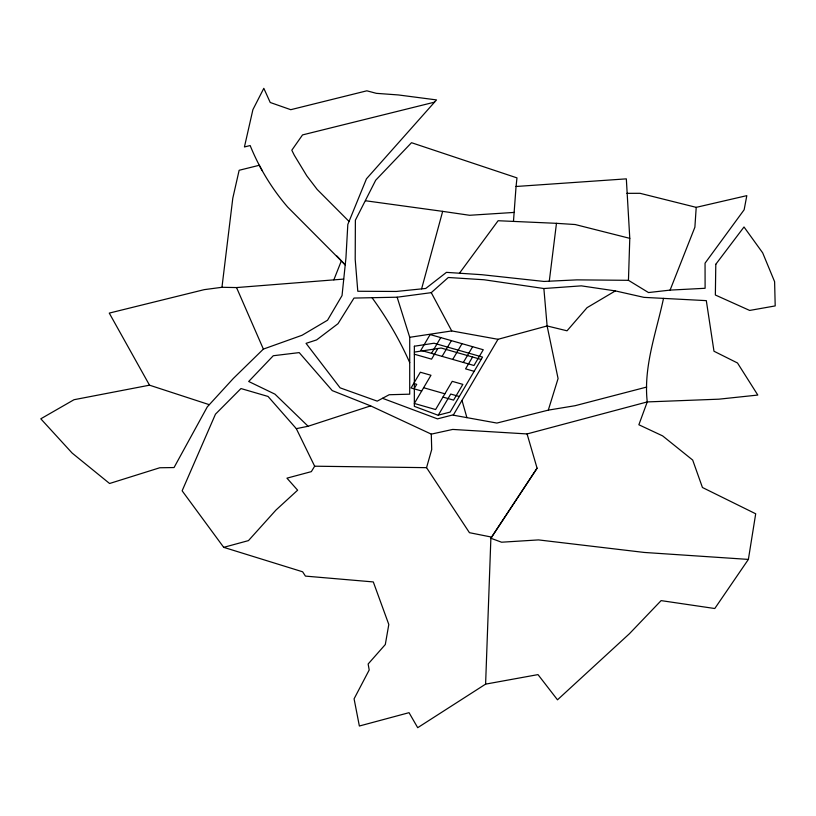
<?xml version="1.0" encoding="UTF-8"?>
<svg xmlns="http://www.w3.org/2000/svg" width="816" height="816" viewBox="0 0 816 816"><rect width="100%" height="100%" fill="white"/><g stroke="black" fill="none" stroke-linecap="round" stroke-linejoin="round"><path stroke-width="1.22" d="M397.137 297.208L409.724 337.304L409.714 394.179L389.181 394.73L377.227 401.135L340.109 387.845L306.051 343.352L316.618 339.915L338.018 323.677L354.001 298.064L397.137 297.208L431.266 292.658L448.3 277.491L484.051 279.755L543.874 288.527L581.329 285.855L615.356 290.904L643.946 297.361L706.319 300.635L713.98 351.237L737.501 362.987L757.799 395.056L718.916 399.177L647.251 401.921L527.075 433.939L452.717 429.43L431.287 434.132L370.648 405.878L332.234 390.599L299.217 352.604L273.278 355.735L248.686 381.48L274.961 394.159L308.101 426.258L370.648 405.878M626.912 193.341L640.04 193.31L696.211 207.356L746.813 195.646L744.151 209.753L705.055 263.17L705.106 288.283L670.089 290.108L648.496 292.556L628.453 280.316L629.779 238.343L626.331 178.857L516.059 186.487L513.468 221.411M223.706 547.342L248.462 540.61L275.941 510.082L297.626 490.192L286.946 478.156L311.335 471.638L314.65 466.201L296.32 428.665L268.036 396.454L240.965 388.549L215.465 414.181L182.131 490.804L223.706 547.342L302.624 571.792L305.429 576.106L373.3 581.93L388.804 624.475L385.305 644.538L368.138 664L369.199 669.987L354.083 698.833L359.366 726.016L409.04 712.674L417.7 727.688L485.602 684.134L490.875 538.254L537.081 468.19L527.075 433.939M663.51 298.37C656.339 332.347 643.263 366.69 647.251 401.921L638.867 424.759L662.633 435.897L692.682 460.061L702.443 487.499L755.698 513.784L748.384 559.409L714.775 608.522L661.113 600.617L629.462 633.685L557.491 699.822L537.999 674.608L485.602 684.134M336.947 256.04L345.209 264.884L287.722 207.121C271.912 188.833 259.264 167.923 250.155 145.544L244.433 146.962L252.899 109.66L263.813 88.312L270.229 102.49L290.771 109.691L366.853 90.811L376.36 93.34L398.351 94.942L436.529 99.919L366.466 178.806L347.82 224.441L345.933 258.029L342.037 295.576L327.532 320.219L302.093 335.254L263.374 349.095L233.315 378.471L207.284 406.888L174.043 467.548L159.773 467.762L109.579 483.5L72.145 453.074L40.8 418.812L74.011 399.718L149.512 385.183L209.141 404.634M696.211 207.356L694.885 227.205L670.089 290.108M516.059 186.487L516.977 177.888L411.509 142.698L375.717 180.193L355.378 220.208L355.205 259.386L357.796 291.261L396.331 291.455L425.728 288.466L446.454 272.36L481.858 274.706L543.976 281.449L576.902 279.868L628.453 280.316M149.512 385.183L109.262 313.099L204.214 289.649L221.962 287.293L232.795 198.217L239.139 170.279L259.294 165.281L262.201 170.687M549.26 281.377L556.471 223.329L575.178 224.533L629.779 238.343M421.607 288.854L442.67 211.364L469.598 215.281L514.417 212.405M491.62 537.101L469.445 532.685L426.554 467.66L431.715 449.524L431.287 434.132M615.356 290.904L587.051 307.673L567.038 330.806L547.118 325.951L497.995 339.303L453.268 415.171L496.883 423.065L548.301 410.132L558.073 378.553L547.118 325.951L543.874 288.527M333.836 279.878L341.404 260.753M431.48 353.338L440.752 337.6M414.344 388.355L416.721 384.326L414.355 383.642M437.825 348.524L431.572 359.142L414.355 354.215M442.099 356.378L451.381 340.639M452.727 359.417L462.009 343.679M463.355 362.457L472.637 346.718M438.304 415.13L450.728 394.046L459.306 396.505M472.566 357.01L465.579 368.863L474.157 371.321M537.081 468.19L490.875 538.254L501.554 542.212L538.499 539.906L644.252 552.442L748.384 559.409M459.459 273.227L498.107 220.728L556.471 223.329M646.69 387.059L575.137 405.695L548.301 410.132M453.512 414.752L437.478 418.873L382.531 398.3M434.571 102.143L302.532 134.915L291.812 150.215L294.331 155.295L306.745 175.766L317.169 189.445L349.044 221.432M296.32 428.665L308.101 426.258M409.724 337.304L451.727 330.929L497.995 339.303M414.355 352.094L441.15 348.024L481.144 359.458M221.962 287.293L236.538 287.569L343.699 279.092M314.65 466.201L426.554 467.66M365.497 200.756L442.67 211.364M423.626 387.722L444.873 393.802M421.688 391.007L411.06 387.967L420.342 372.229L430.97 375.268L414.344 403.461L435.601 409.54L452.227 381.337L462.845 384.377L453.574 400.115L442.945 397.086M372.045 297.707C386.815 317.954 399.585 339.68 409.714 362.61M431.266 292.658L451.727 330.929M236.538 287.569L263.374 349.095M461.978 400.401L466.905 417.639M414.365 346.219L414.344 406.348L438.008 415.211L450.116 412.1L482.542 357.092L434.061 343.23L414.365 346.219M715.795 264.282L715.357 295.015L749.659 310.437L775.2 305.918L774.608 281.683L762.674 252.848L744.008 226.981L715.795 264.282M430.134 334.56L420.852 350.299L473.984 365.497L483.266 349.748L430.134 334.56"/></g></svg>
